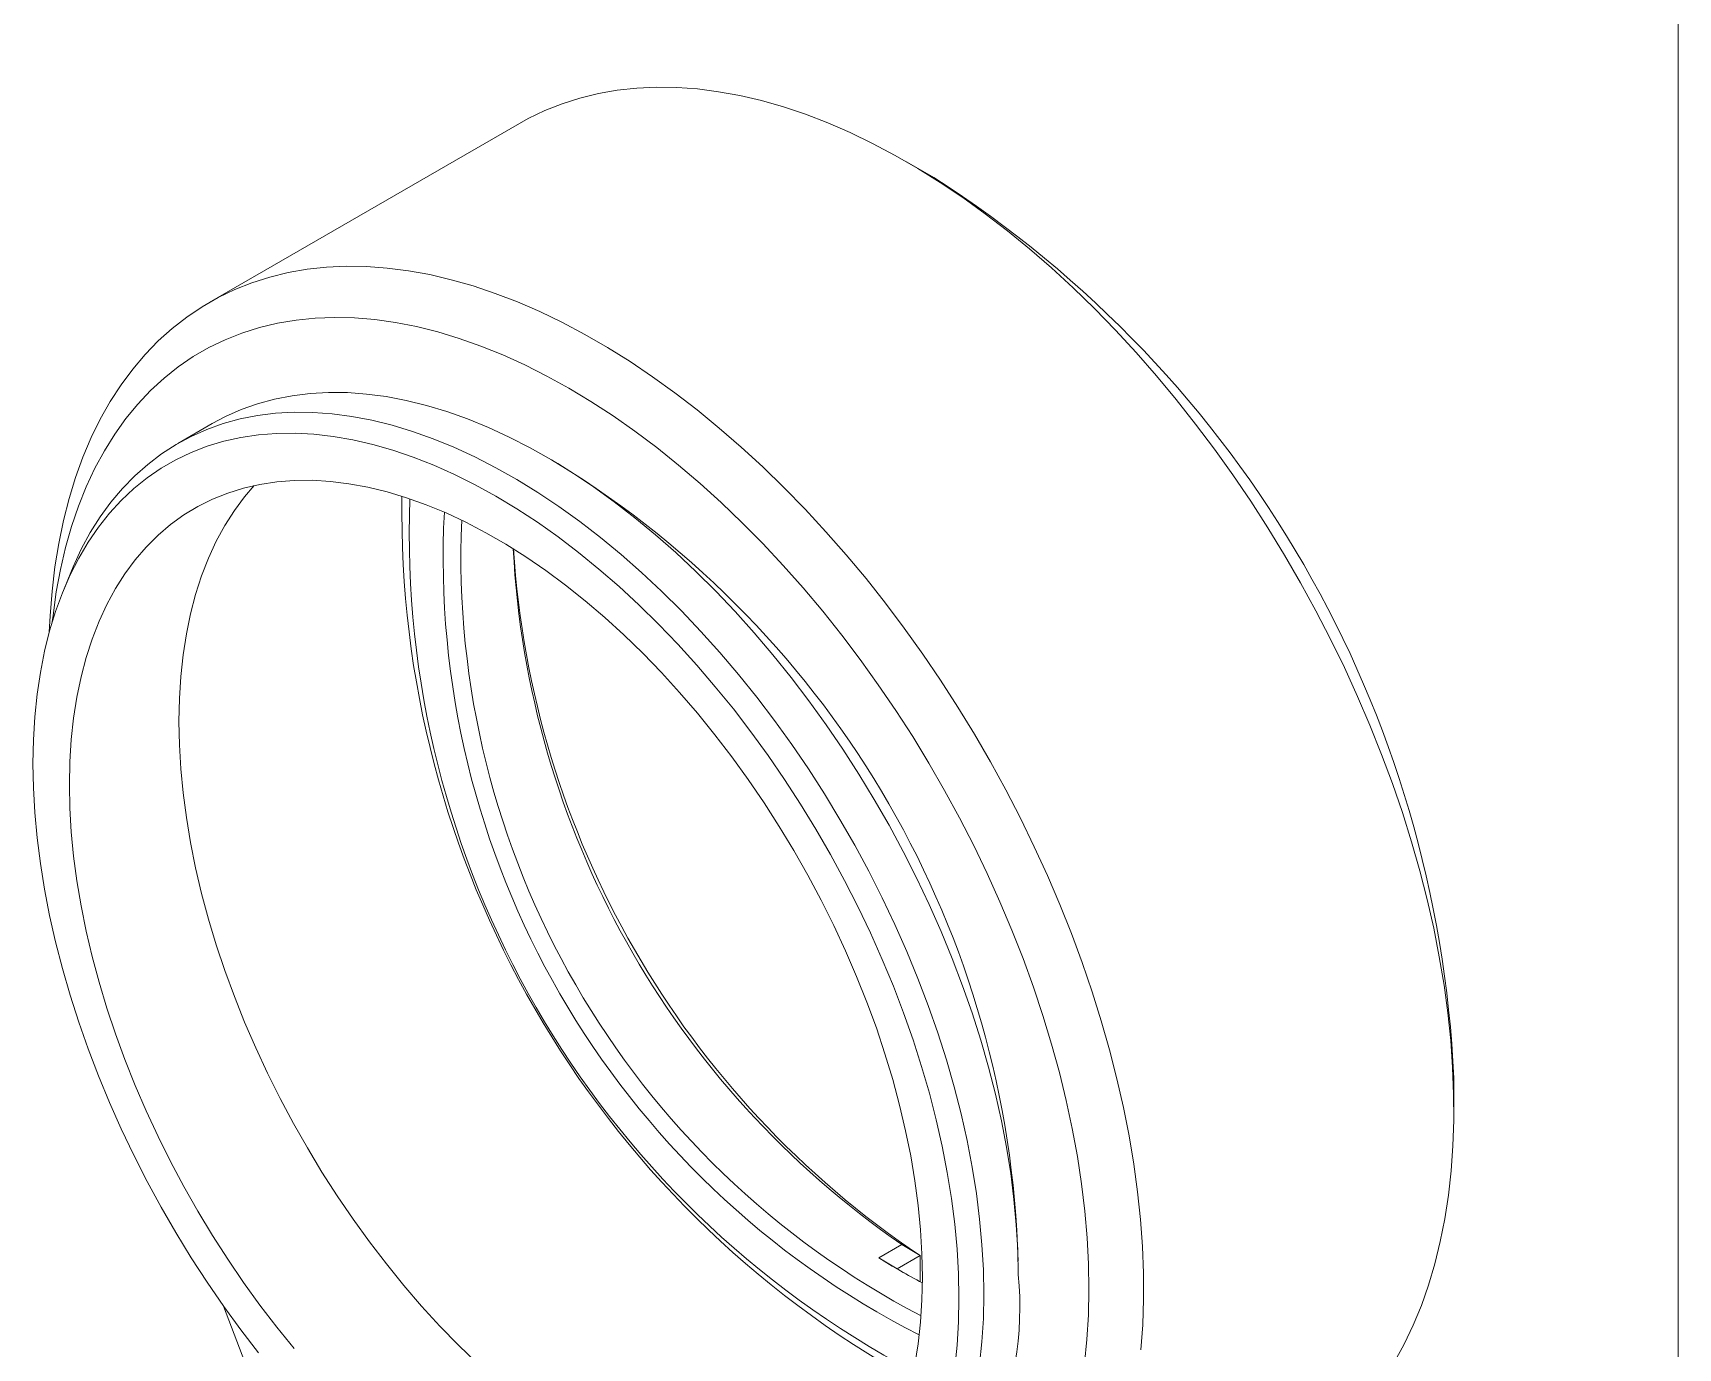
# Model space of a CAD drawing. Header units: millimetres. Extents: x 2 to 278, y 1 to 215.
# Drawn here: x 213.2 to 278, y 69.3 to 121 of the extents above; entities that cross this region are included whole.
import ezdxf

# ---------------------------------------------------------------- set-up
doc = ezdxf.new("R2010")
doc.units = ezdxf.units.MM

msp = doc.modelspace()

# ---------------------------------------------------------------- linework, layer by layer
at = {"color": 7, "linetype": 'Continuous', "lineweight": 18}
for p, q in [((277.9892, 0.9032), (277.9892, 214.6454)), ((232.3675, 117.4833), (220.1543, 110.4328)), ((248.6872, 115.35), (247.6097, 115.9723)), ((220.274, 105.6626), (218.9205, 104.8813)), ((214.6988, 99.7989), (214.4122, 99.098)), ((269.1588, 78.644), (269.1588, 79.8883)), ((246.5247, 72.8245), (247.4227, 73.3429)), ((247.4227, 73.3429), (248.1448, 72.9071)), ((246.5247, 72.8245), (247.2468, 72.3887)), ((248.1448, 72.9071), (247.2468, 72.3887)), ((248.145, 72.907), (248.1448, 72.9071)), ((248.145, 72.907), (248.145, 71.8785)), ((247.2468, 72.3887), (247.247, 72.3886)), ((220.7204, 70.9181), (227.7624, 52.3531))]:
    msp.add_line(p, q, dxfattribs=at)
at = {"color": 7, "linetype": 'Continuous', "lineweight": 18, "flags": 128}
for points in [[(266.8229, 68.7235), (267.2088, 69.4249), (267.5614, 70.1631), (267.88, 70.9369), (268.1642, 71.7449), (268.4135, 72.5857), (268.6274, 73.458), (268.8056, 74.3603), (268.9477, 75.291), (269.0536, 76.2485), (269.1231, 77.2312), (269.1559, 78.2375), (269.1522, 79.2656), (269.1118, 80.3138), (269.0349, 81.3803), (268.9216, 82.4633), (268.7721, 83.561), (268.5866, 84.6714), (268.3654, 85.7928), (268.109, 86.9231), (267.8177, 88.0605), (267.4921, 89.2031), (267.1327, 90.3488), (266.7401, 91.4958), (266.315, 92.6422), (265.8581, 93.7858), (265.3702, 94.9249), (264.852, 96.0575), (264.3046, 97.1816), (263.7288, 98.2953), (263.1257, 99.3968), (262.4961, 100.4842), (261.8412, 101.5556), (261.1622, 102.6092), (260.4601, 103.6432), (259.7362, 104.6559), (258.9916, 105.6456), (258.2277, 106.6105), (257.4458, 107.549), (256.6471, 108.4595), (255.8331, 109.3405), (255.0051, 110.1905), (254.1645, 111.008), (253.3128, 111.7917), (252.4514, 112.5402), (251.5817, 113.2522), (250.7053, 113.9266), (249.8236, 114.5621), (248.9382, 115.1578), (248.0505, 115.7125), (247.162, 116.2254), (246.2743, 116.6956), (245.3888, 117.1223), (244.5072, 117.5047), (243.6307, 117.8422), (242.7611, 118.1343), (241.8997, 118.3804), (241.0479, 118.5801), (240.2074, 118.7331), (239.3794, 118.8391), (238.5653, 118.8979), (237.7667, 118.9095), (236.9847, 118.8738), (236.2208, 118.7909), (235.4763, 118.6609), (234.7524, 118.484), (234.0503, 118.2606), (233.3712, 117.991), (232.7163, 117.6757), (232.3675, 117.4833)], [(213.8576, 97.4589), (213.8875, 98.0932), (213.9644, 99.0709), (214.0777, 100.0231), (214.2272, 100.9481), (214.4127, 101.8443), (214.6339, 102.7103), (214.8903, 103.5446), (215.1816, 104.3457), (215.5072, 105.1123), (215.8666, 105.8431), (216.2592, 106.5368), (216.6843, 107.1923), (217.1412, 107.8085), (217.6291, 108.3842), (218.1472, 108.9186), (218.6947, 109.4106), (219.2705, 109.8596), (219.8736, 110.2647), (220.5032, 110.6252), (221.1581, 110.9405), (221.8371, 111.2101), (222.5392, 111.4335), (223.2631, 111.6104), (224.0077, 111.7404), (224.7716, 111.8233), (225.5535, 111.859), (226.3522, 111.8474), (227.1662, 111.7886), (227.9942, 111.6825), (228.8348, 111.5296), (229.6865, 111.3299), (230.5479, 111.0838), (231.4176, 110.7917), (232.294, 110.4542), (233.1757, 110.0718), (234.0611, 109.6451), (234.9488, 109.1749), (235.8373, 108.662), (236.725, 108.1073), (237.6105, 107.5116), (238.4921, 106.8761), (239.3685, 106.2017), (240.2382, 105.4897), (241.0996, 104.7412), (241.9514, 103.9575), (242.7919, 103.14), (243.6199, 102.29), (244.434, 101.409), (245.2326, 100.4985), (246.0146, 99.56), (246.7785, 98.5951), (247.523, 97.6054), (248.2469, 96.5927), (248.949, 95.5587), (249.6281, 94.5051), (250.2829, 93.4337), (250.9125, 92.3463), (251.5157, 91.2448), (252.0915, 90.1311), (252.6389, 89.007), (253.157, 87.8744), (253.6449, 86.7353), (254.1018, 85.5917), (254.5269, 84.4453), (254.9195, 83.2983), (255.2789, 82.1526), (255.6046, 81.01), (255.8958, 79.8726), (256.1523, 78.7423), (256.3734, 77.6209), (256.5589, 76.5105), (256.7085, 75.4128), (256.8218, 74.3298), (256.8987, 73.2633), (256.939, 72.2151), (256.9428, 71.187), (256.9099, 70.1807), (256.8405, 69.198)], [(254.621, 68.6563), (254.7143, 69.6011), (254.7708, 70.5709), (254.7904, 71.5638), (254.773, 72.5781), (254.7187, 73.612), (254.6276, 74.6636), (254.4998, 75.731), (254.3356, 76.8122), (254.1352, 77.9054), (253.899, 79.0085), (253.6276, 80.1195), (253.3212, 81.2365), (252.9806, 82.3575), (252.6062, 83.4803), (252.1989, 84.603), (251.7592, 85.7236), (251.2881, 86.84), (250.7864, 87.9502), (250.2549, 89.0522), (249.6946, 90.144), (249.1066, 91.2237), (248.4919, 92.2893), (247.8516, 93.3389), (247.1869, 94.3706), (246.4989, 95.3825), (245.789, 96.3727), (245.0583, 97.3396), (244.3083, 98.2814), (243.5402, 99.1963), (242.7555, 100.0827), (241.9555, 100.9391), (241.1417, 101.7638), (240.3156, 102.5554), (239.4787, 103.3124), (238.6325, 104.0336), (237.7785, 104.7175), (236.9182, 105.3629), (236.0532, 105.9687), (235.1851, 106.5339), (234.3154, 107.0573), (233.4458, 107.538), (232.5777, 107.9752), (231.7127, 108.368), (230.8524, 108.7158), (229.9984, 109.0179), (229.1522, 109.2738), (228.3152, 109.4831), (227.4892, 109.6453), (226.6754, 109.7601), (225.8754, 109.8274), (225.0907, 109.847), (224.3226, 109.8189), (223.5725, 109.7431), (222.8419, 109.6198), (222.1319, 109.4492), (221.444, 109.2316), (220.7793, 108.9675), (220.139, 108.6571), (219.5242, 108.3013), (218.9362, 107.9005), (218.376, 107.4555), (217.8445, 106.9671), (217.3428, 106.4362), (216.8716, 105.8638), (216.432, 105.2508), (216.0247, 104.5984), (215.6503, 103.9078), (215.3097, 103.1801), (215.0033, 102.4168), (214.7318, 101.6192), (214.4957, 100.7888), (214.2953, 99.927), (214.1311, 99.0353), (214.0033, 98.1155), (213.9755, 97.8668)], [(252.0065, 72.1638), (251.9881, 73.1307), (251.9328, 74.117), (251.8407, 75.1207), (251.712, 76.1399), (251.547, 77.1724), (251.3461, 78.2163), (251.1095, 79.2695), (250.8378, 80.3299), (250.5315, 81.3955), (250.1912, 82.4639), (249.8177, 83.5333), (249.4115, 84.6013), (248.9736, 85.666), (248.5049, 86.7252), (248.0062, 87.7768), (247.4785, 88.8186), (246.9229, 89.8488), (246.3404, 90.8651), (245.7324, 91.8656), (245.0998, 92.8483), (244.4441, 93.8112), (243.7665, 94.7524), (243.0683, 95.6701), (242.351, 96.5625), (241.616, 97.4277), (240.8646, 98.264), (240.0985, 99.0699), (239.3191, 99.8436), (238.528, 100.5837), (237.7268, 101.2886), (236.9169, 101.9571), (236.1002, 102.5877), (235.2781, 103.1792), (234.4523, 103.7304), (233.6245, 104.2402), (232.7963, 104.7077), (231.9693, 105.1319), (231.1451, 105.5119), (230.3255, 105.847), (229.512, 106.1366), (228.7063, 106.38), (227.9099, 106.5768), (227.1245, 106.7265), (226.3515, 106.829), (225.5926, 106.8839), (224.8492, 106.8912), (224.1229, 106.8509), (223.4149, 106.763), (222.7269, 106.6277), (222.06, 106.4453), (221.4158, 106.2161), (220.7953, 105.9406), (220.274, 105.6626)], [(250.6531, 71.3825), (250.6346, 72.3494), (250.5793, 73.3356), (250.4872, 74.3394), (250.3585, 75.3585), (250.1936, 76.3911), (249.9926, 77.435), (249.756, 78.4882), (249.4843, 79.5486), (249.178, 80.6141), (248.8377, 81.6826), (248.4642, 82.7519), (248.058, 83.82), (247.6202, 84.8847), (247.1514, 85.9438), (246.6527, 86.9954), (246.125, 88.0373), (245.5694, 89.0674), (244.987, 90.0837), (244.3789, 91.0842), (243.7463, 92.0669), (243.0906, 93.0298), (242.413, 93.9711), (241.7148, 94.8888), (240.9975, 95.7811), (240.2625, 96.6463), (239.5111, 97.4827), (238.745, 98.2885), (237.9656, 99.0623), (237.1745, 99.8023), (236.3733, 100.5073), (235.5635, 101.1757), (234.7467, 101.8063), (233.9246, 102.3978), (233.0988, 102.949), (232.271, 103.4589), (231.4428, 103.9264), (230.6158, 104.3505), (229.7916, 104.7306), (228.972, 105.0657), (228.1585, 105.3552), (227.3528, 105.5986), (226.5564, 105.7954), (225.771, 105.9452), (224.998, 106.0476), (224.2391, 106.1026), (223.4957, 106.1099), (222.7694, 106.0695), (222.0614, 105.9816), (221.3734, 105.8463), (220.7066, 105.6639), (220.0623, 105.4347), (219.4418, 105.1593), (218.8464, 104.838), (218.2773, 104.4717), (217.7355, 104.061), (217.2221, 103.6067), (216.7383, 103.1097), (216.2848, 102.571), (215.8627, 101.9917), (215.4728, 101.373), (215.1158, 100.716), (214.7924, 100.0221), (214.6988, 99.7989)], [(249.6717, 71.2307), (249.6533, 72.1857), (249.5983, 73.16), (249.5067, 74.1517), (249.3787, 75.1586), (249.2146, 76.1789), (249.0147, 77.2103), (248.7794, 78.2509), (248.5092, 79.2986), (248.2047, 80.3512), (247.8663, 81.4066), (247.4949, 82.4628), (247.0912, 83.5175), (246.656, 84.5687), (246.1901, 85.6142), (245.6945, 86.6519), (245.1702, 87.6797), (244.6183, 88.6957), (244.0398, 89.6976), (243.4359, 90.6836), (242.8079, 91.6515), (242.157, 92.5996), (241.4846, 93.5258), (240.7919, 94.4283), (240.0803, 95.3052), (239.3514, 96.1549), (238.6066, 96.9756), (237.8473, 97.7656), (237.0751, 98.5234), (236.2916, 99.2474), (235.4983, 99.9362), (234.6968, 100.5884), (233.8888, 101.2026), (233.0759, 101.7777), (232.2596, 102.3125), (231.4418, 102.8058), (230.6239, 103.2568), (229.8076, 103.6644), (228.9947, 104.0279), (228.1867, 104.3466), (227.3852, 104.6198), (226.5919, 104.8469), (225.8084, 105.0275), (225.0362, 105.1613), (224.2769, 105.2479), (223.5321, 105.2872), (222.8032, 105.2791), (222.0916, 105.2237), (221.399, 105.121), (220.7265, 104.9712), (220.0756, 104.7746), (219.4476, 104.5317), (218.8437, 104.243), (218.2653, 103.9089), (217.7133, 103.5302), (217.189, 103.1077), (216.6934, 102.6422), (216.2276, 102.1346), (215.7923, 101.586), (215.3886, 100.9974), (215.0172, 100.3701), (214.6788, 99.7053), (214.3743, 99.0043), (214.1041, 98.2686), (213.8688, 97.4996), (213.6689, 96.699), (213.5048, 95.8682), (213.3768, 95.009), (213.2852, 94.1231), (213.2302, 93.2123), (213.2118, 92.2785), (213.2302, 91.3234), (213.2852, 90.3491), (213.3768, 89.3575), (213.5048, 88.3505), (213.6689, 87.3303), (213.8688, 86.2988), (214.1041, 85.2582), (214.3743, 84.2105), (214.6788, 83.1579), (215.0172, 82.1025), (215.3886, 81.0463), (215.7923, 79.9916), (216.2276, 78.9405), (216.6934, 77.895), (217.189, 76.8573), (217.7133, 75.8294), (218.2653, 74.8135), (218.8437, 73.8115), (219.4476, 72.8256), (220.0756, 71.8576), (220.7265, 70.9096), (221.399, 69.9834), (222.0916, 69.0809)], [(248.2348, 72.0601), (248.2164, 72.9797), (248.161, 73.9186), (248.069, 74.8747), (247.9403, 75.846), (247.7754, 76.8302), (247.5746, 77.8253), (247.3384, 78.829), (247.0671, 79.8391), (246.7616, 80.8534), (246.4223, 81.8697), (246.0502, 82.8858), (245.6459, 83.8994), (245.2104, 84.9082), (244.7446, 85.9101), (244.2496, 86.9029), (243.7264, 87.8844), (243.1762, 88.8524), (242.6003, 89.8048), (241.9998, 90.7395), (241.3761, 91.6545), (240.7305, 92.5477), (240.0646, 93.4171), (239.3797, 94.2609), (238.6773, 95.0773), (237.959, 95.8643), (237.2264, 96.6204), (236.4811, 97.3437), (235.7247, 98.0328), (234.9589, 98.6861), (234.1854, 99.3022), (233.4058, 99.8797), (232.6219, 100.4174), (231.8354, 100.914), (231.0481, 101.3685), (230.2616, 101.7799), (229.4777, 102.1473), (228.6982, 102.4699), (227.9246, 102.7469), (227.1588, 102.9778), (226.4024, 103.162), (225.6571, 103.2992), (224.9245, 103.389), (224.2062, 103.4312), (223.5039, 103.4258), (222.8189, 103.3728), (222.153, 103.2722), (221.5074, 103.1244), (220.8837, 102.9296), (220.2832, 102.6882), (219.7073, 102.4008), (219.1571, 102.068), (218.6339, 101.6905), (218.1389, 101.2693), (217.6731, 100.8051), (217.2376, 100.2991), (216.8334, 99.7523), (216.4612, 99.1659), (216.1219, 98.5413), (215.8164, 97.8798), (215.5452, 97.1828), (215.3089, 96.4519), (215.1081, 95.6887), (214.9432, 94.8948), (214.8146, 94.0721), (214.7225, 93.2223), (214.6671, 92.3473), (214.6487, 91.449), (214.6671, 90.5294), (214.7225, 89.5905), (214.8146, 88.6344), (214.9432, 87.6631), (215.1081, 86.6789), (215.3089, 85.6839), (215.5452, 84.6802), (215.8164, 83.6701), (216.1219, 82.6557), (216.4612, 81.6394), (216.8334, 80.6233), (217.2376, 79.6098), (217.6731, 78.6009), (218.1389, 77.599), (218.6339, 76.6062), (219.1571, 75.6247), (219.7073, 74.6567), (220.2832, 73.7043), (220.8837, 72.7696), (221.5074, 71.8547), (222.153, 70.9615), (222.8189, 70.092), (223.5039, 69.2482)], [(221.9207, 103.225), (221.5482, 102.7875), (221.1439, 102.2407), (220.7717, 101.6543), (220.4325, 101.0297), (220.1269, 100.3682), (219.8557, 99.6712), (219.6194, 98.9403), (219.4186, 98.1771), (219.2537, 97.3832), (219.1251, 96.5605), (219.033, 95.7107), (218.9777, 94.8357), (218.9592, 93.9374), (218.9777, 93.0178), (219.033, 92.0789), (219.1251, 91.1228), (219.2537, 90.1516), (219.4186, 89.1673), (219.6194, 88.1723), (219.8557, 87.1686), (220.1269, 86.1585), (220.4325, 85.1441), (220.7717, 84.1278), (221.1439, 83.1118), (221.5482, 82.0982), (221.9837, 81.0893), (222.4494, 80.0874), (222.9444, 79.0946), (223.4676, 78.1131), (224.0178, 77.1451), (224.5938, 76.1927), (225.1943, 75.258), (225.818, 74.3431), (226.4635, 73.4499), (227.1295, 72.5804), (227.8144, 71.7366), (228.5168, 70.9203), (229.235, 70.1332), (229.9676, 69.3772), (230.7129, 68.6538)], [(247.9403, 68.6143), (248.069, 69.437), (248.161, 70.2868), (248.2164, 71.1618), (248.2348, 72.0601)], [(250.4872, 68.6171), (250.5793, 69.5145), (250.6346, 70.4369), (250.6531, 71.3825)], [(249.5067, 68.5001), (249.5983, 69.386), (249.6533, 70.2968), (249.6717, 71.2307)]]:
    msp.add_lwpolyline(points, dxfattribs=at)
at = {"color": 7, "linetype": 'Continuous', "lineweight": 18}
for centre, radius, start, end in [((224.7463, 77.8893), 44.4575, 2.577026, 57.417597), ((213.9568, 71.6607), 38.0582, 1.552588, 58.442036), ((266.7824, 102.1563), 39.0435, 179.04766, 240.946964), ((265.3546, 101.332), 37.3251, 177.894428, 242.100195), ((263.711, 100.3832), 34.3462, 177.007378, 242.987246), ((263.8026, 100.4361), 33.7381, 177.578098, 242.416525), ((267.5595, 102.5569), 35.4816, 182.941097, 235.422159), ((268.3662, 103.066), 36.3106, 183.684486, 236.158684), ((258.2351, 91.0238), 21.6414, 237.240538, 242.47432), ((238.8742, 70.8554), 13.1974, 305.62223, 5.68995), ((259.1805, 91.7939), 22.781, 238.41022, 239.454258)]:
    msp.add_arc(centre, radius, start, end, dxfattribs=at)

doc.saveas('drawing.dxf')
